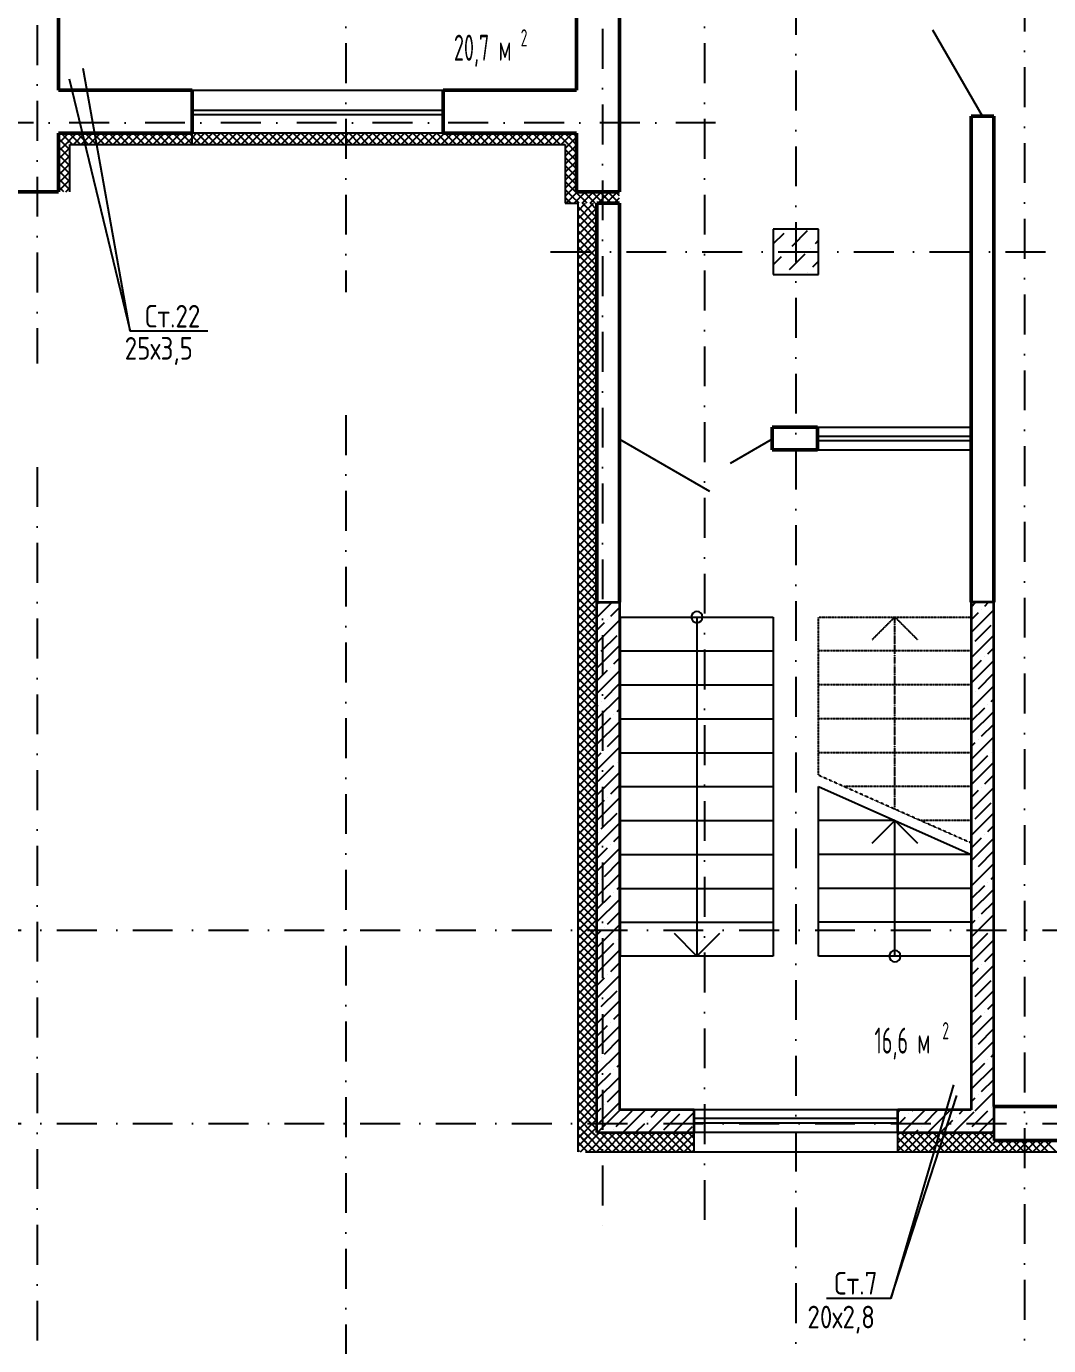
# Model space of a CAD drawing. Extents: x -1560602 to 321118, y -2308202 to -430103.
# Drawn here: x -1503254 to -1494215, y -2129890 to -2118220 of the extents above; entities that cross this region are included whole.
import ezdxf
from ezdxf.enums import TextEntityAlignment as Align

# ---------------------------------------------------------------- set-up
doc = ezdxf.new("R2010")
doc.units = 0
doc.header["$MEASUREMENT"] = 0
for name, pattern in [('Dot & Dashed', [670.277762, 352.777767, -176.388884, 0, -141.111112]), ('Штриховая', [0.4, 0.2, -0.2]), ('Штрихпунктирная', [0.670278, 0.352778, -0.176389, 0, -0.141111])]:
    doc.linetypes.add(name, pattern=pattern)
doc.layers.get('0').update_dxf_attribs({"color": 255, "linetype": 'CONTINUOUS'})
doc.layers.add('Диафрагма', color=2, linetype='CONTINUOUS', lineweight=35)
doc.layers.add('стены', color=5, linetype='CONTINUOUS', lineweight=50)
for name, color, linetype in [('Колонна', 7, 'CONTINUOUS'), ('колонна нижнего ряда', 1, 'CONTINUOUS'), ('Оси', 253, 'Dot & Dashed'), ('отделка', 240, 'CONTINUOUS'), ('Текст', 7, 'CONTINUOUS'), ('Утеплитель', 6, 'CONTINUOUS')]:
    doc.layers.add(name, color=color, linetype=linetype)
doc.styles.get("Standard").update_dxf_attribs({"font": 'spds.shx', "width": 0.7, "height": 250})

msp = doc.modelspace()

# ---------------------------------------------------------------- linework, layer by layer
at = {"color": 0}
for p, q in [((-1502335.2, -2120917.7, 0), (-1502753.6, -2118592.5, 0)), ((-1502875, -2118684.8, 0), (-1502335.2, -2120917.7, 0)), ((-1501650.8, -2120917.7, 0), (-1502335.2, -2120917.7, 0)), ((-1495056.9, -2127582.7, 0), (-1495609.8, -2129471.7)), ((-1495609.8, -2129471.7), (-1495025.5, -2127678.5, 0)), ((-1495609.8, -2129471.7), (-1496180, -2129471.7))]:
    msp.add_line(p, q, dxfattribs=at)
at = {"color": 0, "linetype": 'Continuous'}
for p, q in [((-1497999.3, -2123444.8), (-1496649.3, -2123444.8)), ((-1497999.3, -2126444.8), (-1497999.3, -2123444.8)), ((-1497324.3, -2123444.8), (-1497324.3, -2126444.8)), ((-1496649.3, -2123444.8), (-1496649.3, -2126444.8)), ((-1497999.3, -2123744.8), (-1496649.3, -2123744.8)), ((-1497999.3, -2124044.8), (-1496649.3, -2124044.8)), ((-1497999.3, -2124344.8), (-1496649.3, -2124344.8)), ((-1497999.3, -2124644.8), (-1496649.3, -2124644.8)), ((-1497999.3, -2124944.8), (-1496649.3, -2124944.8)), ((-1496249.3, -2126444.8), (-1496249.3, -2124944.8)), ((-1496249.3, -2124944.8), (-1494899.3, -2125544.8)), ((-1497999.3, -2125244.8), (-1496649.3, -2125244.8)), ((-1495574.3, -2125244.8), (-1496249.3, -2125244.8)), ((-1495774.3, -2125444.8), (-1495574.3, -2125244.8)), ((-1495574.3, -2125244.8), (-1495374.3, -2125444.8)), ((-1495574.3, -2126444.8), (-1495574.3, -2125244.8)), ((-1497999.3, -2125544.8), (-1496649.3, -2125544.8)), ((-1494899.3, -2125544.8), (-1496249.3, -2125544.8)), ((-1494899.3, -2125544.8), (-1494899.3, -2126444.8)), ((-1497999.3, -2125844.8), (-1496649.3, -2125844.8)), ((-1494899.3, -2125844.8), (-1496249.3, -2125844.8)), ((-1497999.3, -2126144.8), (-1496649.3, -2126144.8)), ((-1494899.3, -2126144.8), (-1496249.3, -2126144.8)), ((-1497324.3, -2126444.8), (-1497524.3, -2126244.8)), ((-1497124.3, -2126244.8), (-1497324.3, -2126444.8)), ((-1496649.3, -2126444.8), (-1497999.3, -2126444.8)), ((-1494899.3, -2126444.8), (-1496249.3, -2126444.8))]:
    msp.add_line(p, q, dxfattribs=at)
at = {"color": 0, "linetype": 'Штриховая'}
for p, q in [((-1496249.3, -2124844.9), (-1496249.3, -2123444.8)), ((-1496249.3, -2123444.8), (-1494899.3, -2123444.8)), ((-1494899.3, -2123444.8), (-1494899.3, -2125444.9)), ((-1494899.3, -2123744.8), (-1496249.3, -2123744.8)), ((-1494899.3, -2124044.8), (-1496249.3, -2124044.8)), ((-1494899.3, -2124344.8), (-1496249.3, -2124344.8)), ((-1494899.3, -2124644.8), (-1496249.3, -2124644.8)), ((-1494899.3, -2125444.9), (-1496249.3, -2124844.9)), ((-1494899.3, -2124944.8), (-1496024.5, -2124944.8)), ((-1494899.3, -2125244.8), (-1495349.5, -2125244.8))]:
    msp.add_line(p, q, dxfattribs=at)
at = {"color": 0, "linetype": 'Штрихпунктирная'}
for p, q in [((-1495774.3, -2123644.8), (-1495574.3, -2123444.8)), ((-1495574.3, -2123444.8), (-1495374.3, -2123644.8)), ((-1495574.3, -2125144.9), (-1495574.3, -2123444.8))]:
    msp.add_line(p, q, dxfattribs=at)
at = {"color": 0, "linetype": 'Continuous'}
for centre, start, end in [((-1497324.3, -2123444.8), 0, 180), ((-1497324.3, -2123444.8), 180, 0), ((-1495574.3, -2126444.8), 0, 180), ((-1495574.3, -2126444.8), 180, 0)]:
    msp.add_arc(centre, 50, start, end, dxfattribs=at)
at = {"layer": 'Диафрагма', "color": 0, "linetype": 'Continuous'}
for p, q in [((-1494899.3, -2123114.8), (-1494899.3, -2127804.8)), ((-1494699.3, -2127774.8), (-1494699.3, -2123314.8)), ((-1497349.3, -2127804.8), (-1498009.3, -2127804.8)), ((-1497349.3, -2128004.8), (-1497349.3, -2127804.8)), ((-1495549.3, -2128004.8), (-1495549.3, -2127804.8)), ((-1494899.3, -2127804.8), (-1495549.3, -2127804.8)), ((-1498209.3, -2128004.8), (-1497349.3, -2128004.8))]:
    msp.add_line(p, q, dxfattribs=at)
at = {"layer": 'Диафрагма', "color": 0, "ltscale": 100}
for p, q in [((-1498209.3, -2123314.8), (-1498009.3, -2123314.8)), ((-1498209.3, -2128004.8), (-1498209.3, -2123314.8)), ((-1498009.3, -2123314.8), (-1498009.3, -2127804.8)), ((-1494699.3, -2123314.8), (-1494899.3, -2123314.8)), ((-1494699.3, -2127774.8), (-1494699.3, -2128074.8)), ((-1495549.3, -2128004.8), (-1494699.3, -2128004.8))]:
    msp.add_line(p, q, dxfattribs=at)
at = {"layer": 'Диафрагма', "color": 0, "lineweight": -3, "ltscale": 100}
for p, q in [((-1498209.3, -2123448.4), (-1498075.7, -2123314.8)), ((-1498199.5, -2123326.3), (-1498188, -2123314.8)), ((-1494899.3, -2123356.7), (-1494857.4, -2123314.8)), ((-1494779.8, -2123349.4), (-1494745.2, -2123314.8)), ((-1498087.2, -2123438.6), (-1498009.3, -2123360.6)), ((-1494899.3, -2123581.2), (-1494699.3, -2123381.2)), ((-1494899.3, -2123469), (-1494835.9, -2123405.5)), ((-1494807.8, -2123377.5), (-1494807.8, -2123377.5)), ((-1498209.3, -2123672.9), (-1498009.3, -2123472.9)), ((-1498209.3, -2123560.6), (-1498143.4, -2123494.7)), ((-1498115.3, -2123466.6), (-1498115.3, -2123466.6)), ((-1494864, -2123658.1), (-1494723.6, -2123517.8)), ((-1498209.3, -2123897.4), (-1498009.3, -2123697.4)), ((-1498171.4, -2123747.3), (-1498031.1, -2123606.9)), ((-1494899.3, -2123805.7), (-1494699.3, -2123605.7)), ((-1494892, -2123686.2), (-1494892, -2123686.2)), ((-1498199.5, -2123775.3), (-1498199.5, -2123775.3)), ((-1498059.2, -2123859.5), (-1498009.3, -2123809.7)), ((-1494779.8, -2123798.4), (-1494779.8, -2123798.4)), ((-1494751.7, -2123770.4), (-1494699.3, -2123718)), ((-1498209.3, -2124009.7), (-1498115.3, -2123915.6)), ((-1498209.3, -2124121.9), (-1498009.3, -2123921.9)), ((-1498087.2, -2123887.6), (-1498087.2, -2123887.6)), ((-1494899.3, -2123918), (-1494807.8, -2123826.5)), ((-1494899.3, -2124030.2), (-1494699.3, -2123830.2)), ((-1498143.4, -2124168.2), (-1498009.3, -2124034.2)), ((-1494835.9, -2124079.1), (-1494699.3, -2123942.5)), ((-1498209.3, -2124346.4), (-1498009.3, -2124146.4)), ((-1494899.3, -2124254.7), (-1494699.3, -2124054.7)), ((-1494899.3, -2124142.5), (-1494892, -2124135.2)), ((-1494864, -2124107.1), (-1494864, -2124107.1)), ((-1498209.3, -2124234.2), (-1498199.5, -2124224.3)), ((-1498171.4, -2124196.3), (-1498171.4, -2124196.3)), ((-1498031.1, -2124280.5), (-1498009.3, -2124258.7)), ((-1494899.3, -2124367), (-1494779.8, -2124247.4)), ((-1494899.3, -2124479.2), (-1494699.3, -2124279.2)), ((-1494751.7, -2124219.4), (-1494751.7, -2124219.4)), ((-1494723.6, -2124191.3), (-1494699.3, -2124167)), ((-1498209.3, -2124458.7), (-1498087.2, -2124336.6)), ((-1498209.3, -2124570.9), (-1498009.3, -2124370.9)), ((-1498059.2, -2124308.5), (-1498059.2, -2124308.5)), ((-1494807.8, -2124500), (-1494699.3, -2124391.5)), ((-1498115.3, -2124589.2), (-1498009.3, -2124483.2)), ((-1494899.3, -2124703.7), (-1494699.3, -2124503.7)), ((-1498209.3, -2124795.4), (-1498009.3, -2124595.4)), ((-1498143.4, -2124617.2), (-1498143.4, -2124617.2)), ((-1494899.3, -2124591.5), (-1494864, -2124556.1)), ((-1494835.9, -2124528.1), (-1494835.9, -2124528.1)), ((-1498209.3, -2124683.2), (-1498171.4, -2124645.3)), ((-1498031.1, -2124729.5), (-1498031.1, -2124729.5)), ((-1494899.3, -2124928.3), (-1494699.3, -2124728.3)), ((-1494892, -2124808.7), (-1494751.7, -2124668.4)), ((-1494723.6, -2124640.3), (-1494723.6, -2124640.3)), ((-1498209.3, -2125019.9), (-1498009.3, -2124819.9)), ((-1498199.5, -2124897.9), (-1498059.2, -2124757.5)), ((-1494779.8, -2124921), (-1494699.3, -2124840.5)), ((-1498087.2, -2125010.1), (-1498009.3, -2124932.2)), ((-1494899.3, -2125152.8), (-1494699.3, -2124952.8)), ((-1494899.3, -2125040.5), (-1494835.9, -2124977.1)), ((-1494807.8, -2124949), (-1494807.8, -2124949)), ((-1498209.3, -2125244.4), (-1498009.3, -2125044.4)), ((-1498209.3, -2125132.2), (-1498143.4, -2125066.2)), ((-1498115.3, -2125038.2), (-1498115.3, -2125038.2)), ((-1494864, -2125229.7), (-1494723.6, -2125089.3)), ((-1498171.4, -2125318.8), (-1498031.1, -2125178.5)), ((-1494899.3, -2125377.3), (-1494699.3, -2125177.3)), ((-1498209.3, -2125469), (-1498009.3, -2125269)), ((-1494892, -2125257.7), (-1494892, -2125257.7)), ((-1494751.7, -2125341.9), (-1494699.3, -2125289.5)), ((-1498199.5, -2125346.9), (-1498199.5, -2125346.9)), ((-1498059.2, -2125431.1), (-1498009.3, -2125381.2)), ((-1494899.3, -2125489.5), (-1494807.8, -2125398)), ((-1494899.3, -2125601.8), (-1494699.3, -2125401.8)), ((-1494779.8, -2125370), (-1494779.8, -2125370)), ((-1498209.3, -2125581.2), (-1498115.3, -2125487.2)), ((-1498209.3, -2125693.5), (-1498009.3, -2125493.5)), ((-1498087.2, -2125459.1), (-1498087.2, -2125459.1)), ((-1494835.9, -2125650.6), (-1494699.3, -2125514)), ((-1498143.4, -2125739.7), (-1498009.3, -2125605.7)), ((-1494899.3, -2125826.3), (-1494699.3, -2125626.3)), ((-1494864, -2125678.7), (-1494864, -2125678.7)), ((-1498209.3, -2125918), (-1498009.3, -2125718)), ((-1498209.3, -2125805.7), (-1498199.5, -2125795.9)), ((-1498171.4, -2125767.8), (-1498171.4, -2125767.8)), ((-1494899.3, -2125714), (-1494892, -2125706.7)), ((-1494751.7, -2125790.9), (-1494751.7, -2125790.9)), ((-1494723.6, -2125762.9), (-1494699.3, -2125738.5)), ((-1498209.3, -2126030.2), (-1498087.2, -2125908.1)), ((-1498059.2, -2125880.1), (-1498059.2, -2125880.1)), ((-1498031.1, -2125852), (-1498009.3, -2125830.2)), ((-1494899.3, -2125938.5), (-1494779.8, -2125819)), ((-1494899.3, -2126050.8), (-1494699.3, -2125850.8)), ((-1498209.3, -2126142.5), (-1498009.3, -2125942.5)), ((-1494807.8, -2126071.6), (-1494699.3, -2125963)), ((-1498115.3, -2126160.7), (-1498009.3, -2126054.7)), ((-1494899.3, -2126275.3), (-1494699.3, -2126075.3)), ((-1494899.3, -2126163), (-1494864, -2126127.7)), ((-1494835.9, -2126099.6), (-1494835.9, -2126099.6)), ((-1498209.3, -2126367), (-1498009.3, -2126167)), ((-1498209.3, -2126254.7), (-1498171.4, -2126216.8)), ((-1498143.4, -2126188.8), (-1498143.4, -2126188.8)), ((-1494892, -2126380.3), (-1494751.7, -2126239.9)), ((-1494723.6, -2126211.9), (-1494723.6, -2126211.9)), ((-1498199.5, -2126469.4), (-1498059.2, -2126329.1)), ((-1498031.1, -2126301), (-1498031.1, -2126301)), ((-1494899.3, -2126499.8), (-1494699.3, -2126299.8)), ((-1498209.3, -2126591.5), (-1498009.3, -2126391.5)), ((-1494779.8, -2126492.5), (-1494699.3, -2126412)), ((-1498209.3, -2126816), (-1498009.3, -2126616)), ((-1498115.3, -2126609.7), (-1498115.3, -2126609.7)), ((-1498087.2, -2126581.6), (-1498009.3, -2126503.7)), ((-1494899.3, -2126724.3), (-1494699.3, -2126524.3)), ((-1494899.3, -2126612), (-1494835.9, -2126548.6)), ((-1494807.8, -2126520.6), (-1494807.8, -2126520.6)), ((-1498209.3, -2126703.7), (-1498143.4, -2126637.8)), ((-1494864, -2126801.2), (-1494723.6, -2126660.9)), ((-1498209.3, -2127040.5), (-1498009.3, -2126840.5)), ((-1498171.4, -2126890.3), (-1498031.1, -2126750)), ((-1494899.3, -2126948.8), (-1494699.3, -2126748.8)), ((-1494892, -2126829.3), (-1494892, -2126829.3)), ((-1498199.5, -2126918.4), (-1498199.5, -2126918.4)), ((-1498059.2, -2127002.6), (-1498009.3, -2126952.8)), ((-1494779.8, -2126941.5), (-1494779.8, -2126941.5)), ((-1494751.7, -2126913.5), (-1494699.3, -2126861.1)), ((-1498209.3, -2127152.8), (-1498115.3, -2127058.7)), ((-1498209.3, -2127265), (-1498009.3, -2127065)), ((-1498087.2, -2127030.7), (-1498087.2, -2127030.7)), ((-1494899.3, -2127061.1), (-1494807.8, -2126969.6)), ((-1494899.3, -2127173.3), (-1494699.3, -2126973.3)), ((-1498143.4, -2127311.3), (-1498009.3, -2127177.3)), ((-1494899.3, -2127397.8), (-1494699.3, -2127197.8)), ((-1494835.9, -2127222.2), (-1494699.3, -2127085.6)), ((-1498209.3, -2127489.5), (-1498009.3, -2127289.5)), ((-1494899.3, -2127285.6), (-1494892, -2127278.3)), ((-1494864, -2127250.2), (-1494864, -2127250.2)), ((-1494723.6, -2127334.4), (-1494699.3, -2127310.1)), ((-1498209.3, -2127377.3), (-1498199.5, -2127367.4)), ((-1498171.4, -2127339.4), (-1498171.4, -2127339.4)), ((-1498031.1, -2127423.5), (-1498009.3, -2127401.8)), ((-1494899.3, -2127510.1), (-1494779.8, -2127390.5)), ((-1494899.3, -2127622.3), (-1494699.3, -2127422.3)), ((-1494751.7, -2127362.5), (-1494751.7, -2127362.5)), ((-1498209.3, -2127601.8), (-1498087.2, -2127479.7)), ((-1498209.3, -2127714), (-1498009.3, -2127514)), ((-1498059.2, -2127451.6), (-1498059.2, -2127451.6)), ((-1494807.8, -2127643.1), (-1494699.3, -2127534.6)), ((-1498115.3, -2127732.2), (-1498009.3, -2127626.3)), ((-1494865.8, -2127813.3), (-1494699.3, -2127646.8)), ((-1498209.3, -2127938.5), (-1498009.3, -2127738.5)), ((-1498143.4, -2127760.3), (-1498143.4, -2127760.3)), ((-1494899.3, -2127734.6), (-1494864, -2127699.2)), ((-1494835.9, -2127671.2), (-1494835.9, -2127671.2)), ((-1498209.3, -2127826.3), (-1498171.4, -2127788.4)), ((-1498203.4, -2128005.1), (-1498003.4, -2127805.1)), ((-1498038.1, -2127952.1), (-1497897.8, -2127811.7)), ((-1497978.9, -2128005.1), (-1497778.7, -2127804.9)), ((-1497757.5, -2127895.9), (-1497757.5, -2127895.9)), ((-1497754.3, -2128005.1), (-1497554, -2127804.7)), ((-1497729.4, -2127867.9), (-1497666.3, -2127804.8)), ((-1497617.2, -2127980.1), (-1497476.8, -2127839.8)), ((-1497529.8, -2128005.1), (-1497348.5, -2127823.8)), ((-1497448.8, -2127811.7), (-1497448.8, -2127811.7)), ((-1495546.3, -2127820.3), (-1495530.8, -2127804.8)), ((-1495546.3, -2127932.6), (-1495481.4, -2127867.6)), ((-1495506.3, -2128004.8), (-1495306.3, -2127804.8)), ((-1495453.3, -2127839.5), (-1495453.3, -2127839.5)), ((-1495425.2, -2127811.5), (-1495418.5, -2127804.8)), ((-1495313, -2127923.7), (-1495194, -2127804.8)), ((-1495281.8, -2128004.8), (-1495081.8, -2127804.8)), ((-1495169.5, -2128004.8), (-1495060.4, -2127895.7)), ((-1495057.3, -2128004.8), (-1494873.7, -2127821.3)), ((-1495032.3, -2127867.6), (-1495032.3, -2127867.6)), ((-1495004.3, -2127839.5), (-1494969.5, -2127804.8)), ((-1494892, -2127951.8), (-1494802.5, -2127862.3)), ((-1494813.6, -2127873.4), (-1494751.7, -2127811.5)), ((-1494761.4, -2127933.4), (-1494699.3, -2127871.3)), ((-1494723.6, -2127783.4), (-1494723.6, -2127783.4)), ((-1498066.2, -2127980.1), (-1498066.2, -2127980.1)), ((-1497866.6, -2128005.1), (-1497785.5, -2127924)), ((-1497417.6, -2128005.1), (-1497364.6, -2127952.1)), ((-1495394, -2128004.8), (-1495369.1, -2127979.9)), ((-1495341, -2127951.8), (-1495341, -2127951.8)), ((-1494920.1, -2127979.9), (-1494920.1, -2127979.9)), ((-1494832.8, -2128004.8), (-1494750.3, -2127922.3)), ((-1494720.5, -2128004.8), (-1494705.9, -2127990.2)), ((-1494709.2, -2127993.5), (-1494699.3, -2127983.6))]:
    msp.add_line(p, q, dxfattribs=at)
at = {"layer": 'Колонна', "color": 0, "linetype": 'Continuous'}
for p, q in [((-1496249.3, -2120014.8), (-1496649.3, -2120014.8)), ((-1496649.3, -2120014.8), (-1496649.3, -2120414.8)), ((-1496249.3, -2120414.8), (-1496249.3, -2120014.8)), ((-1496649.3, -2120414.8), (-1496249.3, -2120414.8)), ((-1496649.3, -2120414.8), (-1496249.3, -2120414.8))]:
    msp.add_line(p, q, dxfattribs=at)
at = {"layer": 'колонна нижнего ряда', "color": 0, "ltscale": 100}
for p, q in [((-1496649.3, -2120145), (-1496552.9, -2120048.6)), ((-1496483.9, -2120163.5), (-1496346, -2120025.6)), ((-1496323.1, -2120186.5), (-1496323.1, -2120186.5)), ((-1496277.1, -2120140.5), (-1496249.3, -2120112.7)), ((-1496649.3, -2120328.9), (-1496575.9, -2120255.4)), ((-1496529.9, -2120209.4), (-1496529.9, -2120209.4)), ((-1496506.9, -2120370.3), (-1496369, -2120232.4)), ((-1496300.1, -2120347.3), (-1496249.3, -2120296.6)), ((-1496346, -2120393.3), (-1496346, -2120393.3))]:
    msp.add_line(p, q, dxfattribs=at)
at = {"layer": 'Оси', "color": 0, "linetype": 'Штрихпунктирная', "lineweight": -3, "ltscale": 1000}
for p, q in [((-1500429.3, -2075464.8), (-1500429.3, -2120572.2)), ((-1497259.3, -2075464.8), (-1497259.3, -2128922.6)), ((-1494429.3, -2104503.8), (-1494429.3, -2132549.8)), ((-1498159.3, -2105504.8), (-1498159.3, -2128885.1)), ((-1496449.3, -2107214.8), (-1496449.3, -2132549.8)), ((-1503159.3, -2109494.5), (-1503159.3, -2121201.6)), ((-1497159.3, -2119074.8), (-1556614.5, -2119074.8)), ((-1498618.9, -2120214.8), (-1479114.3, -2120214.8)), ((-1500429.3, -2121659.3), (-1500429.3, -2132549.8)), ((-1503159.3, -2122118), (-1503159.3, -2132561.7)), ((-1556614.6, -2126214.8), (-1479114.3, -2126214.8)), ((-1556614.6, -2127924.8), (-1479114.3, -2127924.8))]:
    msp.add_line(p, q, dxfattribs=at)
at = {"layer": 'отделка', "color": 0, "ltscale": 100}
for p, q in [((-1494799.3, -2119014.8), (-1495239.3, -2118252.7)), ((-1501789.3, -2118784.8), (-1499569.3, -2118784.8)), ((-1501789.3, -2118960.1), (-1499569.3, -2118960.1)), ((-1501789.3, -2119000.1), (-1499569.3, -2119000.1)), ((-1499569.3, -2119164.8), (-1501789.3, -2119164.8)), ((-1498009.3, -2121871.3), (-1497212.6, -2122331.3)), ((-1496659.3, -2121871.3), (-1497031.7, -2122086.3)), ((-1496259.3, -2121844.8), (-1494899.3, -2121844.8)), ((-1496259.3, -2121884.8), (-1494899.3, -2121884.8)), ((-1495549.3, -2127880.6), (-1497349.3, -2127880.6)), ((-1495549.3, -2127804.8), (-1497348.4, -2127804.3)), ((-1495549.3, -2127920.6), (-1497349.3, -2127920.6)), ((-1495549.3, -2128004.8), (-1497349.3, -2128004.8))]:
    msp.add_line(p, q, dxfattribs=at)
at = {"layer": 'отделка', "color": 0, "linetype": 'Continuous'}
for p, q in [((-1496259.3, -2121764.8), (-1494899.3, -2121764.8)), ((-1496259.3, -2121964.8), (-1494899.3, -2121964.8))]:
    msp.add_line(p, q, dxfattribs=at)
at = {"layer": 'стены', "color": 0, "linetype": 'Continuous'}
for p, q in [((-1498009.3, -2118784.8), (-1498009.3, -2112384.5)), ((-1498389.3, -2114194.5), (-1498389.3, -2118784.8)), ((-1502969.3, -2117874.8), (-1502969.3, -2118384.8)), ((-1502969.3, -2118784.8), (-1502969.3, -2118384.8)), ((-1501789.3, -2118784.8), (-1502969.3, -2118784.8)), ((-1501789.3, -2119094.8), (-1501789.3, -2118784.8)), ((-1499569.3, -2119094.8), (-1499569.3, -2118784.8)), ((-1498389.3, -2118784.8), (-1499569.3, -2118784.8)), ((-1498009.3, -2119684.8), (-1498009.3, -2118784.8)), ((-1501789.3, -2119164.8), (-1501789.3, -2119094.8)), ((-1499569.3, -2119164.8), (-1499569.3, -2119094.8)), ((-1499569.3, -2119164.8), (-1499569.3, -2119094.8)), ((-1502969.3, -2119164.8), (-1502969.3, -2119684.8)), ((-1502969.3, -2119164.8), (-1501789.3, -2119164.8)), ((-1499569.3, -2119164.8), (-1498389.3, -2119164.8)), ((-1498389.3, -2119164.8), (-1498389.3, -2119684.8)), ((-1503349.3, -2119684.8), (-1502969.3, -2119684.8)), ((-1498389.3, -2119684.8), (-1498009.3, -2119684.8))]:
    msp.add_line(p, q, dxfattribs=at)
at = {"layer": 'стены', "color": 0, "ltscale": 100}
for p, q in [((-1494899.3, -2119014.8), (-1494699.3, -2119014.8)), ((-1494899.3, -2123314.8), (-1494899.3, -2119014.8)), ((-1494699.3, -2123314.8), (-1494699.3, -2119014.8)), ((-1498209.3, -2119784.8), (-1498209.3, -2123314.8)), ((-1498009.3, -2119784.8), (-1498209.3, -2119784.8)), ((-1498009.3, -2120214.8), (-1498009.3, -2119784.8)), ((-1498009.3, -2123314.8), (-1498009.3, -2120214.8)), ((-1496659.3, -2121764.8), (-1496259.3, -2121764.8)), ((-1496659.3, -2121964.8), (-1496659.3, -2121764.8)), ((-1496259.3, -2121764.8), (-1496259.3, -2121964.8)), ((-1496259.3, -2121964.8), (-1496659.3, -2121964.8)), ((-1490599.3, -2127774.8), (-1494699.3, -2127774.8)), ((-1494699.3, -2128074.8), (-1490599.3, -2128074.8))]:
    msp.add_line(p, q, dxfattribs=at)
at = {"layer": 'Утеплитель', "color": 0, "linetype": 'Continuous'}
for p, q in [((-1502969.3, -2119182.8), (-1502968.9, -2119182.4)), ((-1502917.7, -2119264.8), (-1502969.3, -2119213.2)), ((-1502969.3, -2119253.5), (-1502930.2, -2119214.4)), ((-1502968.9, -2119182.4), (-1502951.3, -2119164.8)), ((-1502869.3, -2119242.5), (-1502947, -2119164.8)), ((-1502930.2, -2119214.4), (-1502880.6, -2119164.8)), ((-1502909.9, -2119264.8), (-1502891.5, -2119246.4)), ((-1502891.5, -2119246.4), (-1502869.3, -2119224.2)), ((-1502869.3, -2119171.7), (-1502876.3, -2119164.8)), ((-1502869.3, -2119224.2), (-1502809.9, -2119164.8)), ((-1502776.3, -2119264.8), (-1502869.3, -2119171.7)), ((-1502847, -2119264.8), (-1502869.3, -2119242.5)), ((-1502839.2, -2119264.8), (-1502739.2, -2119164.8)), ((-1502705.5, -2119264.8), (-1502805.5, -2119164.8)), ((-1502768.5, -2119264.8), (-1502668.5, -2119164.8)), ((-1502634.8, -2119264.8), (-1502734.8, -2119164.8)), ((-1502697.8, -2119264.8), (-1502597.8, -2119164.8)), ((-1502564.1, -2119264.8), (-1502664.1, -2119164.8)), ((-1502627.1, -2119264.8), (-1502527.1, -2119164.8)), ((-1502493.4, -2119264.8), (-1502593.4, -2119164.8)), ((-1502556.4, -2119264.8), (-1502456.4, -2119164.8)), ((-1502422.7, -2119264.8), (-1502522.7, -2119164.8)), ((-1502485.6, -2119264.8), (-1502385.6, -2119164.8)), ((-1502352, -2119264.8), (-1502452, -2119164.8)), ((-1502414.9, -2119264.8), (-1502314.9, -2119164.8)), ((-1502281.3, -2119264.8), (-1502381.3, -2119164.8)), ((-1502344.2, -2119264.8), (-1502244.2, -2119164.8)), ((-1502210.6, -2119264.8), (-1502310.6, -2119164.8)), ((-1502273.5, -2119264.8), (-1502173.5, -2119164.8)), ((-1502139.9, -2119264.8), (-1502239.9, -2119164.8)), ((-1502202.8, -2119264.8), (-1502102.8, -2119164.8)), ((-1502069.2, -2119264.8), (-1502169.2, -2119164.8)), ((-1502132.1, -2119264.8), (-1502032.1, -2119164.8)), ((-1501998.4, -2119264.8), (-1502098.4, -2119164.8)), ((-1502061.4, -2119264.8), (-1501961.4, -2119164.8)), ((-1501927.7, -2119264.8), (-1502027.7, -2119164.8)), ((-1501990.7, -2119264.8), (-1501890.7, -2119164.8)), ((-1501857, -2119264.8), (-1501957, -2119164.8)), ((-1501920, -2119264.8), (-1501820, -2119164.8)), ((-1501789.3, -2119261.8), (-1501886.3, -2119164.8)), ((-1501849.3, -2119264.8), (-1501789.3, -2119204.9)), ((-1501789.3, -2119191.1), (-1501815.6, -2119164.8)), ((-1501789.3, -2119264.8), (-1501789.3, -2119164.8)), ((-1501789.3, -2119264.8), (-1501789.3, -2119164.8)), ((-1501789.3, -2119204.9), (-1501749.3, -2119164.8)), ((-1501715.6, -2119264.8), (-1501789.3, -2119191.1)), ((-1501786.3, -2119264.8), (-1501789.3, -2119261.8)), ((-1501778.5, -2119264.8), (-1501678.5, -2119164.8)), ((-1501644.9, -2119264.8), (-1501744.9, -2119164.8)), ((-1501707.8, -2119264.8), (-1501607.8, -2119164.8)), ((-1501574.2, -2119264.8), (-1501674.2, -2119164.8)), ((-1501637.1, -2119264.8), (-1501537.1, -2119164.8)), ((-1501503.5, -2119264.8), (-1501603.5, -2119164.8)), ((-1501566.4, -2119264.8), (-1501466.4, -2119164.8)), ((-1501432.8, -2119264.8), (-1501532.8, -2119164.8)), ((-1501495.7, -2119264.8), (-1501395.7, -2119164.8)), ((-1501362, -2119264.8), (-1501462, -2119164.8)), ((-1501425, -2119264.8), (-1501325, -2119164.8)), ((-1501291.3, -2119264.8), (-1501391.3, -2119164.8)), ((-1501354.3, -2119264.8), (-1501254.3, -2119164.8)), ((-1501220.6, -2119264.8), (-1501320.6, -2119164.8)), ((-1501283.6, -2119264.8), (-1501183.6, -2119164.8)), ((-1501149.9, -2119264.8), (-1501249.9, -2119164.8)), ((-1501212.9, -2119264.8), (-1501112.9, -2119164.8)), ((-1501079.2, -2119264.8), (-1501179.2, -2119164.8)), ((-1501142.1, -2119264.8), (-1501042.1, -2119164.8)), ((-1501008.5, -2119264.8), (-1501108.5, -2119164.8)), ((-1501071.4, -2119264.8), (-1500971.4, -2119164.8)), ((-1500937.8, -2119264.8), (-1501037.8, -2119164.8)), ((-1501000.7, -2119264.8), (-1500900.7, -2119164.8)), ((-1500867.1, -2119264.8), (-1500967.1, -2119164.8)), ((-1500930, -2119264.8), (-1500830, -2119164.8)), ((-1500796.4, -2119264.8), (-1500896.4, -2119164.8)), ((-1500859.3, -2119264.8), (-1500759.3, -2119164.8)), ((-1500725.6, -2119264.8), (-1500825.6, -2119164.8)), ((-1500788.6, -2119264.8), (-1500688.6, -2119164.8)), ((-1500654.9, -2119264.8), (-1500754.9, -2119164.8)), ((-1500717.9, -2119264.8), (-1500617.9, -2119164.8)), ((-1500584.2, -2119264.8), (-1500684.2, -2119164.8)), ((-1500647.2, -2119264.8), (-1500547.2, -2119164.8)), ((-1500513.5, -2119264.8), (-1500613.5, -2119164.8)), ((-1500576.5, -2119264.8), (-1500476.5, -2119164.8)), ((-1500442.8, -2119264.8), (-1500542.8, -2119164.8)), ((-1500505.7, -2119264.8), (-1500405.7, -2119164.8)), ((-1500372.1, -2119264.8), (-1500472.1, -2119164.8)), ((-1500435, -2119264.8), (-1500335, -2119164.8)), ((-1500301.4, -2119264.8), (-1500401.4, -2119164.8)), ((-1500364.3, -2119264.8), (-1500264.3, -2119164.8)), ((-1500230.7, -2119264.8), (-1500330.7, -2119164.8)), ((-1500293.6, -2119264.8), (-1500193.6, -2119164.8)), ((-1500160, -2119264.8), (-1500260, -2119164.8)), ((-1500222.9, -2119264.8), (-1500122.9, -2119164.8)), ((-1500089.3, -2119264.8), (-1500189.3, -2119164.8)), ((-1500152.2, -2119264.8), (-1500052.2, -2119164.8)), ((-1500018.5, -2119264.8), (-1500118.5, -2119164.8)), ((-1500081.5, -2119264.8), (-1499981.5, -2119164.8)), ((-1499947.8, -2119264.8), (-1500047.8, -2119164.8)), ((-1500010.8, -2119264.8), (-1499910.8, -2119164.8)), ((-1499877.1, -2119264.8), (-1499977.1, -2119164.8)), ((-1499940.1, -2119264.8), (-1499840.1, -2119164.8)), ((-1499806.4, -2119264.8), (-1499906.4, -2119164.8)), ((-1499869.4, -2119264.8), (-1499769.4, -2119164.8)), ((-1499735.7, -2119264.8), (-1499835.7, -2119164.8)), ((-1499798.6, -2119264.8), (-1499698.6, -2119164.8)), ((-1499665, -2119264.8), (-1499765, -2119164.8)), ((-1499727.9, -2119264.8), (-1499627.9, -2119164.8)), ((-1499594.3, -2119264.8), (-1499694.3, -2119164.8)), ((-1499657.2, -2119264.8), (-1499557.2, -2119164.8)), ((-1499523.6, -2119264.8), (-1499623.6, -2119164.8)), ((-1499586.5, -2119264.8), (-1499486.5, -2119164.8)), ((-1499452.9, -2119264.8), (-1499552.9, -2119164.8)), ((-1499515.8, -2119264.8), (-1499415.8, -2119164.8)), ((-1499382.1, -2119264.8), (-1499482.1, -2119164.8)), ((-1499445.1, -2119264.8), (-1499345.1, -2119164.8)), ((-1499311.4, -2119264.8), (-1499411.4, -2119164.8)), ((-1499374.4, -2119264.8), (-1499274.4, -2119164.8)), ((-1499240.7, -2119264.8), (-1499340.7, -2119164.8)), ((-1499303.7, -2119264.8), (-1499203.7, -2119164.8)), ((-1499170, -2119264.8), (-1499270, -2119164.8)), ((-1499233, -2119264.8), (-1499133, -2119164.8)), ((-1499099.3, -2119264.8), (-1499199.3, -2119164.8)), ((-1499162.2, -2119264.8), (-1499062.2, -2119164.8)), ((-1499028.6, -2119264.8), (-1499128.6, -2119164.8)), ((-1499091.5, -2119264.8), (-1498991.5, -2119164.8)), ((-1498957.9, -2119264.8), (-1499057.9, -2119164.8)), ((-1499020.8, -2119264.8), (-1498920.8, -2119164.8)), ((-1498887.2, -2119264.8), (-1498987.2, -2119164.8)), ((-1498950.1, -2119264.8), (-1498850.1, -2119164.8)), ((-1498816.5, -2119264.8), (-1498916.5, -2119164.8)), ((-1498879.4, -2119264.8), (-1498779.4, -2119164.8)), ((-1498745.7, -2119264.8), (-1498845.7, -2119164.8)), ((-1498808.7, -2119264.8), (-1498708.7, -2119164.8)), ((-1498675, -2119264.8), (-1498775, -2119164.8)), ((-1498738, -2119264.8), (-1498638, -2119164.8)), ((-1498604.3, -2119264.8), (-1498704.3, -2119164.8)), ((-1498667.3, -2119264.8), (-1498567.3, -2119164.8)), ((-1498533.6, -2119264.8), (-1498633.6, -2119164.8)), ((-1498596.6, -2119264.8), (-1498496.6, -2119164.8)), ((-1498476.1, -2119251.6), (-1498562.9, -2119164.8)), ((-1498525.9, -2119264.8), (-1498425.9, -2119164.8)), ((-1498440.8, -2119216.2), (-1498492.2, -2119164.8)), ((-1498489.3, -2119299), (-1498389.3, -2119199)), ((-1498389.3, -2119338.4), (-1498476.1, -2119251.6)), ((-1498389.3, -2119267.7), (-1498440.8, -2119216.2)), ((-1498405.4, -2119180.9), (-1498421.5, -2119164.8)), ((-1498389.3, -2119197), (-1498405.4, -2119180.9)), ((-1502969.3, -2119324.2), (-1502909.9, -2119264.8)), ((-1502869.3, -2119383.9), (-1502969.3, -2119283.9)), ((-1502969.3, -2119394.9), (-1502869.3, -2119294.9)), ((-1502869.3, -2119454.6), (-1502969.3, -2119354.6)), ((-1502969.3, -2119465.6), (-1502869.3, -2119365.6)), ((-1502869.3, -2119313.2), (-1502917.7, -2119264.8)), ((-1502869.3, -2119684.8), (-1502869.3, -2119264.8)), ((-1502869.3, -2119264.8), (-1501789.3, -2119264.8)), ((-1501789.3, -2119264.8), (-1498489.3, -2119264.8)), ((-1498489.3, -2119264.8), (-1498489.3, -2119784.8)), ((-1498489.3, -2119369.7), (-1498389.3, -2119269.7)), ((-1498389.3, -2119409.1), (-1498489.3, -2119309.1)), ((-1498489.3, -2119440.4), (-1498389.3, -2119340.4)), ((-1498389.3, -2119479.8), (-1498489.3, -2119379.8)), ((-1502869.3, -2119525.3), (-1502969.3, -2119425.3)), ((-1502969.3, -2119536.3), (-1502869.3, -2119436.3)), ((-1502869.3, -2119596), (-1502969.3, -2119496)), ((-1498489.3, -2119511.1), (-1498389.3, -2119411.1)), ((-1498389.3, -2119550.5), (-1498489.3, -2119450.5)), ((-1498489.3, -2119581.8), (-1498389.3, -2119481.8)), ((-1502969.3, -2119607), (-1502869.3, -2119507)), ((-1502869.3, -2119666.7), (-1502969.3, -2119566.7)), ((-1502969.3, -2119677.8), (-1502869.3, -2119577.8)), ((-1498389.3, -2119621.2), (-1498489.3, -2119521.2)), ((-1498489.3, -2119652.5), (-1498389.3, -2119552.5)), ((-1498392.9, -2119688.4), (-1498489.3, -2119591.9)), ((-1502921.9, -2119684.8), (-1502969.3, -2119637.4)), ((-1502905.6, -2119684.8), (-1502869.3, -2119648.5)), ((-1498489.3, -2119723.2), (-1498389.3, -2119623.2)), ((-1498428.2, -2119723.7), (-1498489.3, -2119662.7)), ((-1498480.2, -2119784.8), (-1498380.2, -2119684.8)), ((-1498367.2, -2119784.8), (-1498428.2, -2119723.7)), ((-1498409.5, -2119784.8), (-1498309.5, -2119684.8)), ((-1498296.5, -2119784.8), (-1498392.9, -2119688.4)), ((-1498338.7, -2119784.8), (-1498238.7, -2119684.8)), ((-1498225.7, -2119784.8), (-1498325.7, -2119684.8)), ((-1498268, -2119784.8), (-1498168, -2119684.8)), ((-1498155, -2119784.8), (-1498255, -2119684.8)), ((-1498197.3, -2119784.8), (-1498097.3, -2119684.8)), ((-1498084.3, -2119784.8), (-1498184.3, -2119684.8)), ((-1498126.6, -2119784.8), (-1498026.6, -2119684.8)), ((-1498013.6, -2119784.8), (-1498113.6, -2119684.8)), ((-1498009.3, -2119718.4), (-1498042.9, -2119684.8)), ((-1498463.6, -2119759.1), (-1498489.3, -2119733.4)), ((-1498489.3, -2119784.8), (-1498379.3, -2119784.8)), ((-1498437.9, -2119784.8), (-1498463.6, -2119759.1)), ((-1498379.3, -2119784.8), (-1498379.3, -2128174.8)), ((-1498379.3, -2119854.7), (-1498309.5, -2119784.8)), ((-1498379.3, -2119925.4), (-1498238.7, -2119784.8)), ((-1498209.3, -2119984.1), (-1498379.3, -2119814.1)), ((-1498379.3, -2119996.1), (-1498209.3, -2119826.1)), ((-1498209.3, -2119913.4), (-1498337.9, -2119784.8)), ((-1498209.3, -2119842.7), (-1498267.2, -2119784.8)), ((-1498055.9, -2119784.8), (-1498009.3, -2119738.2)), ((-1498209.3, -2120054.8), (-1498379.3, -2119884.8)), ((-1498379.3, -2120066.8), (-1498209.3, -2119896.8)), ((-1498209.3, -2120125.5), (-1498379.3, -2119955.5)), ((-1498379.3, -2120137.5), (-1498209.3, -2119967.5)), ((-1498209.3, -2120196.2), (-1498379.3, -2120026.2)), ((-1498379.3, -2120208.2), (-1498209.3, -2120038.2)), ((-1498209.3, -2120266.9), (-1498379.3, -2120096.9)), ((-1498379.3, -2120278.9), (-1498209.3, -2120108.9)), ((-1498209.3, -2120337.6), (-1498379.3, -2120167.6)), ((-1498379.3, -2120349.6), (-1498209.3, -2120179.6)), ((-1498209.3, -2120408.3), (-1498379.3, -2120238.3)), ((-1498379.3, -2120420.3), (-1498209.3, -2120250.3)), ((-1498209.3, -2120479.1), (-1498379.3, -2120309.1)), ((-1498379.3, -2120491.1), (-1498209.3, -2120321.1)), ((-1498209.3, -2120549.8), (-1498379.3, -2120379.8)), ((-1498379.3, -2120561.8), (-1498209.3, -2120391.8)), ((-1498209.3, -2120620.5), (-1498379.3, -2120450.5)), ((-1498379.3, -2120632.5), (-1498209.3, -2120462.5)), ((-1498209.3, -2120691.2), (-1498379.3, -2120521.2)), ((-1498379.3, -2120703.2), (-1498209.3, -2120533.2)), ((-1498209.3, -2120761.9), (-1498379.3, -2120591.9)), ((-1498379.3, -2120773.9), (-1498209.3, -2120603.9)), ((-1498209.3, -2120832.6), (-1498379.3, -2120662.6)), ((-1498379.3, -2120844.6), (-1498209.3, -2120674.6)), ((-1498209.3, -2120903.3), (-1498379.3, -2120733.3)), ((-1498379.3, -2120915.3), (-1498209.3, -2120745.3)), ((-1498209.3, -2120974), (-1498379.3, -2120804)), ((-1498379.3, -2120986), (-1498209.3, -2120816)), ((-1498209.3, -2121044.7), (-1498379.3, -2120874.7)), ((-1498379.3, -2121056.7), (-1498209.3, -2120886.7)), ((-1498209.3, -2121115.4), (-1498379.3, -2120945.4)), ((-1498379.3, -2121127.5), (-1498209.3, -2120957.5)), ((-1498209.3, -2121186.2), (-1498379.3, -2121016.2)), ((-1498379.3, -2121198.2), (-1498209.3, -2121028.2)), ((-1498209.3, -2121256.9), (-1498379.3, -2121086.9)), ((-1498379.3, -2121268.9), (-1498209.3, -2121098.9)), ((-1498209.3, -2121327.6), (-1498379.3, -2121157.6)), ((-1498379.3, -2121339.6), (-1498209.3, -2121169.6)), ((-1498209.3, -2121398.3), (-1498379.3, -2121228.3)), ((-1498379.3, -2121410.3), (-1498209.3, -2121240.3)), ((-1498209.3, -2121469), (-1498379.3, -2121299)), ((-1498379.3, -2121481), (-1498209.3, -2121311)), ((-1498209.3, -2121539.7), (-1498379.3, -2121369.7)), ((-1498379.3, -2121551.7), (-1498209.3, -2121381.7)), ((-1498209.3, -2121610.4), (-1498379.3, -2121440.4)), ((-1498379.3, -2121622.4), (-1498209.3, -2121452.4)), ((-1498209.3, -2121681.1), (-1498379.3, -2121511.1)), ((-1498379.3, -2121693.1), (-1498209.3, -2121523.1)), ((-1498209.3, -2121751.8), (-1498379.3, -2121581.8)), ((-1498379.3, -2121763.8), (-1498209.3, -2121593.8)), ((-1498209.3, -2121822.6), (-1498379.3, -2121652.6)), ((-1498379.3, -2121834.6), (-1498209.3, -2121664.6)), ((-1498209.3, -2121893.3), (-1498379.3, -2121723.3)), ((-1498379.3, -2121905.3), (-1498209.3, -2121735.3)), ((-1498209.3, -2121964), (-1498379.3, -2121794)), ((-1498379.3, -2121976), (-1498209.3, -2121806)), ((-1498209.3, -2122034.7), (-1498379.3, -2121864.7)), ((-1498379.3, -2122046.7), (-1498209.3, -2121876.7)), ((-1498209.3, -2122105.4), (-1498379.3, -2121935.4)), ((-1498379.3, -2122117.4), (-1498209.3, -2121947.4)), ((-1498209.3, -2122176.1), (-1498379.3, -2122006.1)), ((-1498379.3, -2122188.1), (-1498209.3, -2122018.1)), ((-1498209.3, -2122246.8), (-1498379.3, -2122076.8)), ((-1498379.3, -2122258.8), (-1498209.3, -2122088.8)), ((-1498209.3, -2122317.5), (-1498379.3, -2122147.5)), ((-1498379.3, -2122329.5), (-1498209.3, -2122159.5)), ((-1498209.3, -2122388.2), (-1498379.3, -2122218.2)), ((-1498379.3, -2122400.2), (-1498209.3, -2122230.2)), ((-1498209.3, -2122459), (-1498379.3, -2122289)), ((-1498379.3, -2122471), (-1498209.3, -2122301)), ((-1498209.3, -2122529.7), (-1498379.3, -2122359.7)), ((-1498379.3, -2122541.7), (-1498209.3, -2122371.7)), ((-1498209.3, -2122600.4), (-1498379.3, -2122430.4)), ((-1498379.3, -2122612.4), (-1498209.3, -2122442.4)), ((-1498209.3, -2122671.1), (-1498379.3, -2122501.1)), ((-1498379.3, -2122683.1), (-1498209.3, -2122513.1)), ((-1498209.3, -2122741.8), (-1498379.3, -2122571.8)), ((-1498379.3, -2122753.8), (-1498209.3, -2122583.8)), ((-1498209.3, -2122812.5), (-1498379.3, -2122642.5)), ((-1498379.3, -2122824.5), (-1498209.3, -2122654.5)), ((-1498209.3, -2122883.2), (-1498379.3, -2122713.2)), ((-1498379.3, -2122895.2), (-1498209.3, -2122725.2)), ((-1498209.3, -2122953.9), (-1498379.3, -2122783.9)), ((-1498379.3, -2122965.9), (-1498209.3, -2122795.9)), ((-1498209.3, -2123024.6), (-1498379.3, -2122854.6)), ((-1498379.3, -2123036.6), (-1498209.3, -2122866.6)), ((-1498209.3, -2123095.3), (-1498379.3, -2122925.3)), ((-1498379.3, -2123107.4), (-1498209.3, -2122937.4)), ((-1498209.3, -2123166.1), (-1498379.3, -2122996.1)), ((-1498379.3, -2123178.1), (-1498209.3, -2123008.1)), ((-1498209.3, -2123236.8), (-1498379.3, -2123066.8)), ((-1498379.3, -2123248.8), (-1498209.3, -2123078.8)), ((-1498209.3, -2123307.5), (-1498379.3, -2123137.5)), ((-1498379.3, -2123319.5), (-1498209.3, -2123149.5)), ((-1498209.3, -2123378.2), (-1498379.3, -2123208.2)), ((-1498379.3, -2123390.2), (-1498209.3, -2123220.2)), ((-1498209.3, -2123448.9), (-1498379.3, -2123278.9)), ((-1498379.3, -2123460.9), (-1498209.3, -2123290.9)), ((-1498209.3, -2123519.6), (-1498379.3, -2123349.6)), ((-1498379.3, -2123531.6), (-1498209.3, -2123361.6)), ((-1498209.3, -2123590.3), (-1498379.3, -2123420.3)), ((-1498379.3, -2123602.3), (-1498209.3, -2123432.3)), ((-1498209.3, -2123661), (-1498379.3, -2123491)), ((-1498379.3, -2123673), (-1498209.3, -2123503)), ((-1498209.3, -2123731.7), (-1498379.3, -2123561.7)), ((-1498379.3, -2123743.7), (-1498209.3, -2123573.7)), ((-1498209.3, -2123802.5), (-1498379.3, -2123632.5)), ((-1498379.3, -2123814.5), (-1498209.3, -2123644.5)), ((-1498209.3, -2123873.2), (-1498379.3, -2123703.2)), ((-1498379.3, -2123885.2), (-1498209.3, -2123715.2)), ((-1498209.3, -2123943.9), (-1498379.3, -2123773.9)), ((-1498379.3, -2123955.9), (-1498209.3, -2123785.9)), ((-1498209.3, -2124014.6), (-1498379.3, -2123844.6)), ((-1498379.3, -2124026.6), (-1498209.3, -2123856.6)), ((-1498209.3, -2124085.3), (-1498379.3, -2123915.3)), ((-1498379.3, -2124097.3), (-1498209.3, -2123927.3)), ((-1498209.3, -2124156), (-1498379.3, -2123986)), ((-1498379.3, -2124168), (-1498209.3, -2123998)), ((-1498209.3, -2124226.7), (-1498379.3, -2124056.7)), ((-1498379.3, -2124238.7), (-1498209.3, -2124068.7)), ((-1498209.3, -2124297.4), (-1498379.3, -2124127.4)), ((-1498379.3, -2124309.4), (-1498209.3, -2124139.4)), ((-1498209.3, -2124368.1), (-1498379.3, -2124198.1)), ((-1498379.3, -2124380.1), (-1498209.3, -2124210.1)), ((-1498209.3, -2124438.9), (-1498379.3, -2124268.9)), ((-1498379.3, -2124450.9), (-1498209.3, -2124280.9)), ((-1498209.3, -2124509.6), (-1498379.3, -2124339.6)), ((-1498379.3, -2124521.6), (-1498209.3, -2124351.6)), ((-1498209.3, -2124580.3), (-1498379.3, -2124410.3)), ((-1498379.3, -2124592.3), (-1498209.3, -2124422.3)), ((-1498209.3, -2124651), (-1498379.3, -2124481)), ((-1498379.3, -2124663), (-1498209.3, -2124493)), ((-1498209.3, -2124721.7), (-1498379.3, -2124551.7)), ((-1498379.3, -2124733.7), (-1498209.3, -2124563.7)), ((-1498209.3, -2124792.4), (-1498379.3, -2124622.4)), ((-1498379.3, -2124804.4), (-1498209.3, -2124634.4)), ((-1498209.3, -2124863.1), (-1498379.3, -2124693.1)), ((-1498379.3, -2124875.1), (-1498209.3, -2124705.1)), ((-1498209.3, -2124933.8), (-1498379.3, -2124763.8)), ((-1498379.3, -2124945.8), (-1498209.3, -2124775.8)), ((-1498209.3, -2125004.5), (-1498379.3, -2124834.5)), ((-1498379.3, -2125016.5), (-1498209.3, -2124846.5)), ((-1498209.3, -2125075.2), (-1498379.3, -2124905.2)), ((-1498379.3, -2125087.2), (-1498209.3, -2124917.2)), ((-1498209.3, -2125146), (-1498379.3, -2124976)), ((-1498379.3, -2125158), (-1498209.3, -2124988)), ((-1498209.3, -2125216.7), (-1498379.3, -2125046.7)), ((-1498379.3, -2125228.7), (-1498209.3, -2125058.7)), ((-1498209.3, -2125287.4), (-1498379.3, -2125117.4)), ((-1498379.3, -2125299.4), (-1498209.3, -2125129.4)), ((-1498209.3, -2125358.1), (-1498379.3, -2125188.1)), ((-1498379.3, -2125370.1), (-1498209.3, -2125200.1)), ((-1498209.3, -2125428.8), (-1498379.3, -2125258.8)), ((-1498379.3, -2125440.8), (-1498209.3, -2125270.8)), ((-1498209.3, -2125499.5), (-1498379.3, -2125329.5)), ((-1498379.3, -2125511.5), (-1498209.3, -2125341.5)), ((-1498209.3, -2125570.2), (-1498379.3, -2125400.2)), ((-1498379.3, -2125582.2), (-1498209.3, -2125412.2)), ((-1498209.3, -2125640.9), (-1498379.3, -2125470.9)), ((-1498379.3, -2125652.9), (-1498209.3, -2125482.9)), ((-1498209.3, -2125711.6), (-1498379.3, -2125541.6)), ((-1498379.3, -2125723.6), (-1498209.3, -2125553.6)), ((-1498209.3, -2125782.4), (-1498379.3, -2125612.4)), ((-1498379.3, -2125794.4), (-1498209.3, -2125624.4)), ((-1498209.3, -2125853.1), (-1498379.3, -2125683.1)), ((-1498379.3, -2125865.1), (-1498209.3, -2125695.1)), ((-1498209.3, -2125923.8), (-1498379.3, -2125753.8)), ((-1498379.3, -2125935.8), (-1498209.3, -2125765.8)), ((-1498209.3, -2125994.5), (-1498379.3, -2125824.5)), ((-1498379.3, -2126006.5), (-1498209.3, -2125836.5)), ((-1498209.3, -2126065.2), (-1498379.3, -2125895.2)), ((-1498379.3, -2126077.2), (-1498209.3, -2125907.2)), ((-1498209.3, -2126135.9), (-1498379.3, -2125965.9)), ((-1498379.3, -2126147.9), (-1498209.3, -2125977.9)), ((-1498209.3, -2126206.6), (-1498379.3, -2126036.6)), ((-1498379.3, -2126218.6), (-1498209.3, -2126048.6)), ((-1498209.3, -2126277.3), (-1498379.3, -2126107.3)), ((-1498379.3, -2126289.3), (-1498209.3, -2126119.3)), ((-1498209.3, -2126348), (-1498379.3, -2126178)), ((-1498379.3, -2126360), (-1498209.3, -2126190)), ((-1498209.3, -2126418.8), (-1498379.3, -2126248.8)), ((-1498379.3, -2126430.8), (-1498209.3, -2126260.8)), ((-1498209.3, -2126489.5), (-1498379.3, -2126319.5)), ((-1498379.3, -2126501.5), (-1498209.3, -2126331.5)), ((-1498209.3, -2126560.2), (-1498379.3, -2126390.2)), ((-1498379.3, -2126572.2), (-1498209.3, -2126402.2)), ((-1498209.3, -2126630.9), (-1498379.3, -2126460.9)), ((-1498379.3, -2126642.9), (-1498209.3, -2126472.9)), ((-1498209.3, -2126701.6), (-1498379.3, -2126531.6)), ((-1498379.3, -2126713.6), (-1498209.3, -2126543.6)), ((-1498209.3, -2126772.3), (-1498379.3, -2126602.3)), ((-1498379.3, -2126784.3), (-1498209.3, -2126614.3)), ((-1498209.3, -2126843), (-1498379.3, -2126673)), ((-1498379.3, -2126855), (-1498209.3, -2126685)), ((-1498209.3, -2126913.7), (-1498379.3, -2126743.7)), ((-1498379.3, -2126925.7), (-1498209.3, -2126755.7)), ((-1498209.3, -2126984.4), (-1498379.3, -2126814.4)), ((-1498379.3, -2126996.4), (-1498209.3, -2126826.4)), ((-1498209.3, -2127055.1), (-1498379.3, -2126885.1)), ((-1498379.3, -2127067.1), (-1498209.3, -2126897.1)), ((-1498209.3, -2127125.9), (-1498379.3, -2126955.9)), ((-1498379.3, -2127137.9), (-1498209.3, -2126967.9)), ((-1498209.3, -2127196.6), (-1498379.3, -2127026.6)), ((-1498379.3, -2127208.6), (-1498209.3, -2127038.6)), ((-1498209.3, -2127267.3), (-1498379.3, -2127097.3)), ((-1498379.3, -2127279.3), (-1498209.3, -2127109.3)), ((-1498209.3, -2127338), (-1498379.3, -2127168)), ((-1498379.3, -2127350), (-1498209.3, -2127180)), ((-1498209.3, -2127408.7), (-1498379.3, -2127238.7)), ((-1498379.3, -2127420.7), (-1498209.3, -2127250.7)), ((-1498209.3, -2127479.4), (-1498379.3, -2127309.4)), ((-1498379.3, -2127491.4), (-1498209.3, -2127321.4)), ((-1498209.3, -2127550.1), (-1498379.3, -2127380.1)), ((-1498379.3, -2127562.1), (-1498209.3, -2127392.1)), ((-1498209.3, -2127620.8), (-1498379.3, -2127450.8)), ((-1498379.3, -2127632.8), (-1498209.3, -2127462.8)), ((-1498209.3, -2127691.5), (-1498379.3, -2127521.5)), ((-1498379.3, -2127703.5), (-1498209.3, -2127533.5)), ((-1498209.3, -2127762.3), (-1498379.3, -2127592.3)), ((-1498379.3, -2127774.3), (-1498209.3, -2127604.3)), ((-1498209.3, -2127833), (-1498379.3, -2127663)), ((-1498379.3, -2127845), (-1498209.3, -2127675)), ((-1498209.3, -2127903.7), (-1498379.3, -2127733.7)), ((-1498379.3, -2127915.7), (-1498209.3, -2127745.7)), ((-1498209.3, -2127974.4), (-1498379.3, -2127804.4)), ((-1498379.3, -2127986.4), (-1498209.3, -2127816.4)), ((-1498229.5, -2128024.9), (-1498379.3, -2127875.1)), ((-1498379.3, -2128057.1), (-1498209.3, -2127887.1)), ((-1498264.8, -2128060.3), (-1498379.3, -2127945.8)), ((-1498379.3, -2128127.8), (-1498209.3, -2127957.8)), ((-1498379.3, -2128057.1), (-1498327, -2128004.8)), ((-1498379.3, -2128127.8), (-1498256.3, -2128004.8)), ((-1498221, -2128174.8), (-1498379.3, -2128016.5)), ((-1498300.2, -2128095.7), (-1498379.3, -2128016.5)), ((-1498355.6, -2128174.8), (-1498185.6, -2128004.8)), ((-1498150.3, -2128174.8), (-1498320.3, -2128004.8)), ((-1498284.9, -2128174.8), (-1498114.9, -2128004.8)), ((-1498079.6, -2128174.8), (-1498249.6, -2128004.8)), ((-1498214.2, -2128174.8), (-1498044.2, -2128004.8)), ((-1498008.9, -2128174.8), (-1498178.9, -2128004.8)), ((-1498143.5, -2128174.8), (-1497973.5, -2128004.8)), ((-1497938.2, -2128174.8), (-1498108.2, -2128004.8)), ((-1498072.8, -2128174.8), (-1497902.8, -2128004.8)), ((-1497867.5, -2128174.8), (-1498037.5, -2128004.8)), ((-1498002, -2128174.8), (-1497832, -2128004.8)), ((-1497796.8, -2128174.8), (-1497966.8, -2128004.8)), ((-1497931.3, -2128174.8), (-1497761.3, -2128004.8)), ((-1497726.1, -2128174.8), (-1497896.1, -2128004.8)), ((-1497860.6, -2128174.8), (-1497690.6, -2128004.8)), ((-1497655.3, -2128174.8), (-1497825.3, -2128004.8)), ((-1497789.9, -2128174.8), (-1497619.9, -2128004.8)), ((-1497584.6, -2128174.8), (-1497754.6, -2128004.8)), ((-1497719.2, -2128174.8), (-1497549.2, -2128004.8)), ((-1497513.9, -2128174.8), (-1497683.9, -2128004.8)), ((-1497648.5, -2128174.8), (-1497478.5, -2128004.8)), ((-1497443.2, -2128174.8), (-1497613.2, -2128004.8)), ((-1497577.8, -2128174.8), (-1497407.8, -2128004.8)), ((-1497372.5, -2128174.8), (-1497542.5, -2128004.8)), ((-1497349.3, -2128127.3), (-1497471.8, -2128004.8)), ((-1497349.3, -2128056.6), (-1497401.1, -2128004.8)), ((-1497349.3, -2128174.8), (-1497349.3, -2128004.8)), ((-1497349.3, -2128174.8), (-1497349.3, -2128004.8)), ((-1495549.3, -2128174.8), (-1495549.3, -2128004.8)), ((-1495549.3, -2128174.8), (-1495549.3, -2128004.8)), ((-1495549.3, -2128026.2), (-1495527.9, -2128004.8)), ((-1495549.3, -2128096.9), (-1495457.2, -2128004.8)), ((-1495549.3, -2128167.7), (-1495386.5, -2128004.8)), ((-1495351.2, -2128174.8), (-1495521.2, -2128004.8)), ((-1495485.7, -2128174.8), (-1495315.7, -2128004.8)), ((-1495280.5, -2128174.8), (-1495450.5, -2128004.8)), ((-1495415, -2128174.8), (-1495245, -2128004.8)), ((-1495209.8, -2128174.8), (-1495379.8, -2128004.8)), ((-1495344.3, -2128174.8), (-1495174.3, -2128004.8)), ((-1495139.1, -2128174.8), (-1495309.1, -2128004.8)), ((-1495273.6, -2128174.8), (-1495103.6, -2128004.8)), ((-1495068.3, -2128174.8), (-1495238.3, -2128004.8)), ((-1495202.9, -2128174.8), (-1495032.9, -2128004.8)), ((-1494997.6, -2128174.8), (-1495167.6, -2128004.8)), ((-1495132.2, -2128174.8), (-1494962.2, -2128004.8)), ((-1494926.9, -2128174.8), (-1495096.9, -2128004.8)), ((-1495061.5, -2128174.8), (-1494891.5, -2128004.8)), ((-1494856.2, -2128174.8), (-1495026.2, -2128004.8)), ((-1494990.8, -2128174.8), (-1494820.8, -2128004.8)), ((-1494785.5, -2128174.8), (-1494955.5, -2128004.8)), ((-1494920.1, -2128174.8), (-1494750.1, -2128004.8)), ((-1494714.8, -2128174.8), (-1494884.8, -2128004.8)), ((-1494699.3, -2128119.6), (-1494814.1, -2128004.8)), ((-1494699.3, -2128048.9), (-1494743.4, -2128004.8)), ((-1498291.7, -2128174.8), (-1498379.3, -2128087.2)), ((-1498335.5, -2128131), (-1498379.3, -2128087.2)), ((-1497507.1, -2128174.8), (-1497349.3, -2128017)), ((-1497436.4, -2128174.8), (-1497349.3, -2128087.8)), ((-1495421.9, -2128174.8), (-1495549.3, -2128047.4)), ((-1495492.6, -2128174.8), (-1495549.3, -2128118.1)), ((-1494849.4, -2128174.8), (-1494699.3, -2128024.8)), ((-1494778.6, -2128174.8), (-1494699.3, -2128095.5)), ((-1494699.3, -2128096.2), (-1494677.9, -2128074.8)), ((-1494699.3, -2128166.9), (-1494607.2, -2128074.8)), ((-1494641.9, -2128174.8), (-1494699.3, -2128117.4)), ((-1494571.2, -2128174.8), (-1494671.2, -2128074.8)), ((-1494636.5, -2128174.8), (-1494536.5, -2128074.8)), ((-1494500.5, -2128174.8), (-1494600.5, -2128074.8)), ((-1494565.7, -2128174.8), (-1494465.7, -2128074.8)), ((-1494429.8, -2128174.8), (-1494529.8, -2128074.8)), ((-1494495, -2128174.8), (-1494395, -2128074.8)), ((-1494359.1, -2128174.8), (-1494459.1, -2128074.8)), ((-1494424.3, -2128174.8), (-1494324.3, -2128074.8)), ((-1494288.3, -2128174.8), (-1494388.3, -2128074.8)), ((-1494353.6, -2128174.8), (-1494253.6, -2128074.8)), ((-1494217.6, -2128174.8), (-1494317.6, -2128074.8)), ((-1494282.9, -2128174.8), (-1494182.9, -2128074.8)), ((-1494146.9, -2128174.8), (-1494246.9, -2128074.8)), ((-1498362.5, -2128174.8), (-1498379.3, -2128157.9)), ((-1498370.9, -2128166.4), (-1498379.3, -2128157.9)), ((-1498309.3, -2128174.8), (-1497349.3, -2128174.8)), ((-1497365.6, -2128174.8), (-1497349.3, -2128158.5)), ((-1497349.3, -2128174.8), (-1483489.3, -2128174.8)), ((-1494707.9, -2128174.8), (-1494699.3, -2128166.2))]:
    msp.add_line(p, q, dxfattribs=at)

# ---------------------------------------------------------------- texts
at = {"color": 0}
for s, p in [('Ст.22', (-1501960.4, -2120784, 0)), ('Ст.7', (-1495919.4, -2129338))]:
    msp.add_text(s, height=200, dxfattribs=at).set_placement(p, align=Align.MIDDLE_CENTER)
for s, p in [('25х3,5', (-1502385, -2121168.1)), ('20х2,8', (-1496347.7, -2129736.7))]:
    msp.add_text(s, height=200, dxfattribs=at).set_placement(p)
at = {"layer": 'Текст', "color": 0, "linetype": 'Continuous', "width": 0.7}
for s, height, p in [('20,7 м', 230, (-1499473.8, -2118524.1)), ('2', 151.8, (-1498883, -2118397.6)), ('16,6 м', 230, (-1495754.8, -2127306.4)), ('2', 151.8, (-1495154.4, -2127179.9))]:
    msp.add_text(s, height=height, dxfattribs=at).set_placement(p)

doc.saveas('drawing.dxf')
